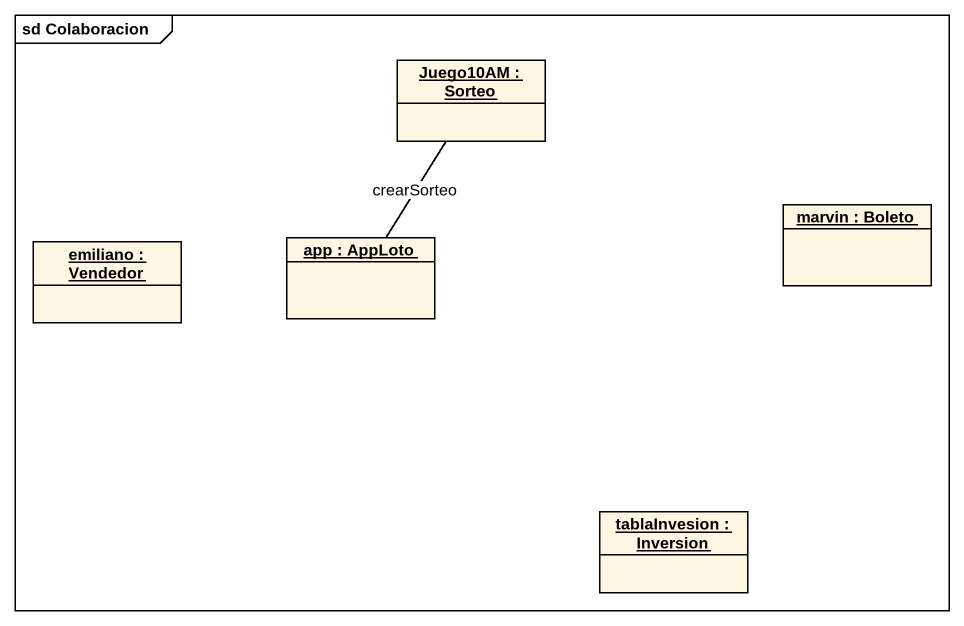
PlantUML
@startuml
mainframe sd Colaboracion
hide circle
hide empty members
object "Juego10AM : Sorteo" as Juego10AM
object "emiliano : Vendedor" as emiliano
object "app : AppLoto" as app
object "marvin : Boleto" as marvin
object "tablaInvesion : Inversion" as tablaInvesion
app -up- Juego10AM : crearSorteo
@enduml
